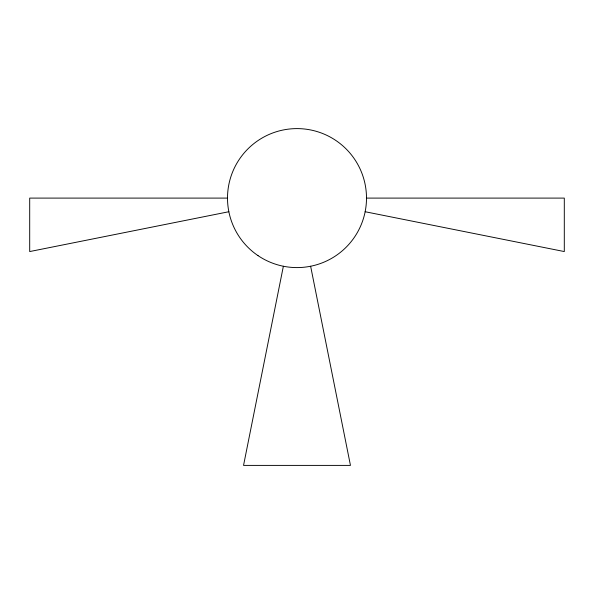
<?xml version="1.0" encoding="UTF-8"?>
<svg xmlns="http://www.w3.org/2000/svg" width="594" height="594" viewBox="0 0 594 594"><rect width="100%" height="100%" fill="white"/><g stroke="black" fill="none" stroke-linecap="round" stroke-linejoin="round"><path stroke-width="0.89" d="M283.368 266.246L243.54 465.399L350.46 465.399L310.632 266.246M228.853 211.731L29.7 251.559L29.7 198.099L227.502 198.099M366.498 198.099L564.3 198.099L564.3 251.559L365.147 211.731M258.048 255.65A69.498 69.498 0 0 0 366.32 203.059A69.498 69.498 0 0 0 266.632 135.588A69.498 69.498 0 0 0 258.048 255.65"/></g></svg>
